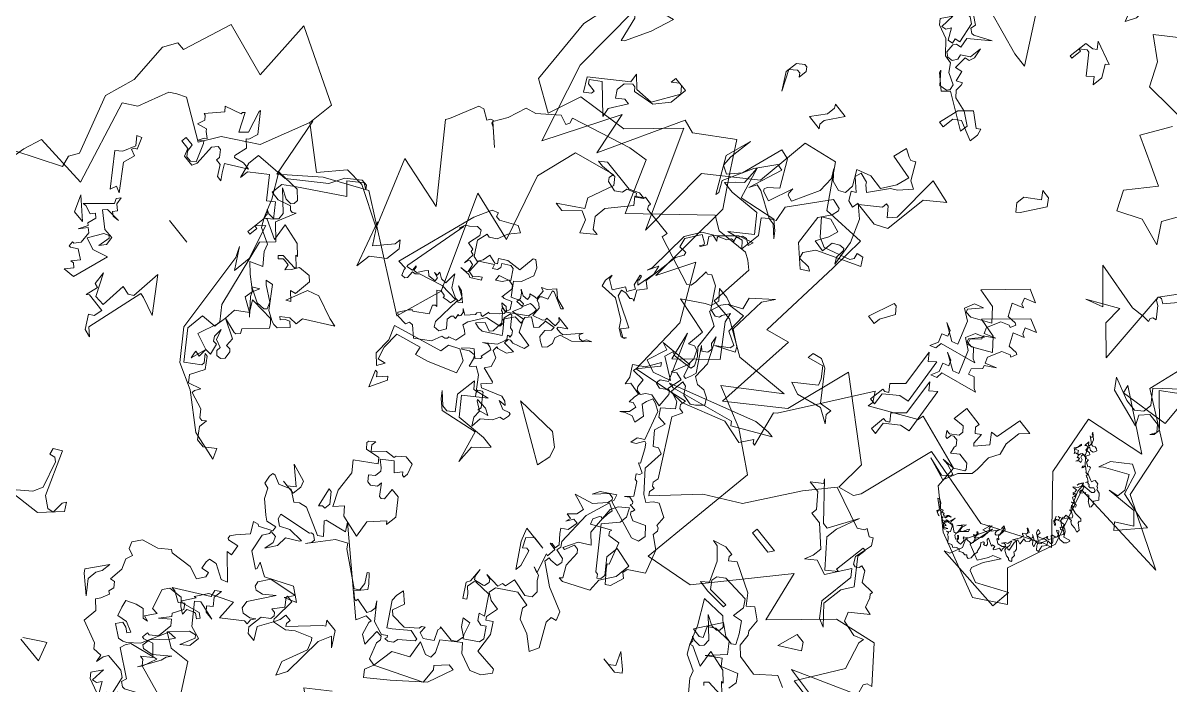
# Model space of a CAD drawing. Header units: metres. Extents: x -71 to 881, y -503 to 661.
# Drawn here: x 265.96 to 273.37, y -250.07 to -245.79 of the extents above; entities that cross this region are included whole.
import ezdxf

# ---------------------------------------------------------------- set-up
doc = ezdxf.new("R2010")
doc.units = ezdxf.units.M
doc.layers.add('ARBRE', color=100, linetype='Continuous', lineweight=13, true_color=0x00ff3f)

# ---------------------------------------------------------------- blocks, each defined once
blk = doc.blocks.new('WMF2', base_point=(0, 0.01))
at = {"color": 251, "lineweight": 0, "true_color": 0x636466}
for points in [[(81.23, -212.64), (86.45, -202.37), (92.4, -197.64), (98.49, -189.57), (98.99, -190.16), (98.92, -191.16), (99.46, -191.2), (99.98, -191.79), (99.88, -192.88), (107.36, -202.17), (106.64, -204.2), (107.63, -204.27), (108.14, -204.87), (108.06, -205.98), (111.91, -204.61), (112.96, -203.7), (114.06, -203.79), (114.16, -204.2), (114.12, -204.74), (112.93, -205.76), (117.77, -214.23), (115.81, -208.91), (110.13, -215.92), (115.04, -221.02), (115.66, -222.79), (116.35, -221.31), (116.39, -220.76), (116.99, -220.25), (118.51, -220.38), (121.42, -223.82), (123.45, -224.55), (124.06, -224.04), (124.6, -224.1), (124.28, -221.43), (124.37, -220.32), (124.97, -219.82), (134.84, -221.76), (134.73, -222.86), (140.59, -222.8), (140.98, -223.38), (140.96, -223.82), (142.59, -223.95), (142.62, -223.52), (143.7, -222.51), (144.2, -223.11), (145.93, -222.16), (146.02, -221.17), (147.09, -220.14), (149.19, -220.32), (149.69, -220.93), (149.6, -221.91), (157.24, -218.9), (158.3, -210.64), (152.62, -198.66), (162.76, -199.86), (152.65, -183.05), (154.26, -173.69), (175.85, -184.22), (183.13, -179.1), (188.97, -172.64), (192.5, -184.13), (195.26, -173.72), (200.97, -168.92), (202.85, -164.87), (210.8, -168.41), (212.43, -167.44), (213.62, -166.42), (215.13, -160.27), (217.5, -158.38), (210.72, -142.97), (221.5, -142.28), (222.26, -138.6), (222.84, -126.51)], [(174.7, -43.59), (173.01, -29.2), (166.39, -14.78), (160.89, -29.58), (158.19, -21.39), (152.68, -38.14), (149.95, -37.75), (143.85, -43.43), (139.57, -38.33), (135.29, -33.25), (133.39, -15.7), (130.63, -23.1), (123.64, -13.73), (121.99, -1.9), (114.39, -4.34), (111.72, -4.67), (103.98, -8.76), (99.27, -8.35), (97.95, -10.89), (97.46, -10.41), (97.02, -10.37), (99.54, -16.88), (99.06, -17.38), (95.41, -24.9), (90.83, -34.32), (89.42, -32.65), (89.51, -31.56), (81.64, -37.29), (81.55, -38.39), (70.38, -36.78), (69.61, -32.48), (62.22, -27.79), (49.27, -24.43), (44.16, -28.75), (49.49, -33.04), (47.38, -42.86), (52.22, -53.02), (31.88, -54.47), (45.91, -59.56), (49.4, -70.11), (59.14, -74.81), (58.34, -81.44)], [(50.55, -189.17), (54.41, -189.22), (50.23, -198.2), (52.48, -203.12), (52.39, -204.21), (54.12, -203.26), (57.28, -203.53), (58.15, -205.15), (55.25, -208.11), (56.89, -208.24), (57.74, -209.97), (58.25, -210.45), (58.2, -211), (60.88, -210.67), (62.28, -212.43), (63.37, -212.54), (63.42, -211.98), (64, -211.48), (64.56, -211.53), (65.45, -212.71), (65.14, -216.33), (66.13, -217.51), (66.73, -217.02), (68.24, -217.69), (68.28, -217.15), (69.45, -216.26), (77.76, -218.17), (81.23, -212.64), (81.23, -212.64)], [(122.03, -4.59), (121.2, -8.62), (122.72, -8.94), (116.58, -10.22), (116.74, -11.56), (117.68, -13), (118.53, -13.17), (119.53, -12.5), (119.62, -15.95), (127.05, -16.59), (123.52, -19.64), (122.5, -20.31), (122.25, -21.93), (124.05, -23.52), (121.84, -23.52), (120.32, -23.2), (118.31, -24.55), (119.17, -26.74), (115.88, -30.39), (117.14, -28.09), (116.53, -20.76), (113.49, -19.25), (112.89, -18.34), (116.25, -16.14), (114.07, -18.14), (114, -18.92), (116.7, -19.9), (117.23, -23.8), (120.73, -22.94), (121.42, -21.76), (121.9, -19.39), (119.14, -18.3), (118.02, -13.51), (116.67, -12.35), (115.65, -10.82), (115.72, -10.05), (119.34, -9.11), (120.19, -9.29), (120.53, -7.61), (116.29, -5.59), (119.5, -4.04), (122.03, -4.59), (122.03, -4.59)], [(100.3, -13.3), (97.37, -13.9), (96.16, -13.9), (102.61, -9.16), (103.21, -9.75), (114.9, -5.14), (116, -5.14), (100.3, -13.3), (100.3, -13.3)], [(162.25, -221.47), (162.55, -220.76), (164.41, -221.19), (167.6, -217.66), (169.53, -216.89), (170.28, -213.15), (171.44, -210.43), (167.5, -207.63), (170.63, -209.8), (171.33, -210.11), (171.53, -210.62), (172.06, -210.42), (172.36, -209.7), (174.37, -210.56), (175.39, -210.16), (176.98, -204.42), (177.29, -203.7), (165.65, -192.21), (176.34, -193.26), (169.52, -180.97), (177.55, -183.87), (181.35, -183.49), (184.59, -178.67), (192.69, -183.49), (192.69, -188.7), (207.51, -193.95), (205.44, -181.84), (216.23, -183.49), (218.11, -173.58), (219.76, -173.52), (220.92, -170.8), (219.49, -162.84), (220.49, -156.77), (215.08, -146.26), (215.94, -144.26), (215.12, -142.21), (227.2, -134.24)], [(177.81, -43.34), (178.67, -34.61), (175.87, -21.54), (169.72, -18.91), (168.26, -25.61), (158.55, -28.14), (151.66, -37.02), (141.23, -19.49), (142.97, -34.33), (135.13, -42.17), (135.3, -53.01), (129.01, -55.27), (122.91, -48.29), (114.53, -49.68), (113.77, -42.55), (112.45, -25.61), (108.09, -27.35), (107.21, -10.78), (98.49, -19.49), (96.74, -32.59), (81.64, -23.67), (81.04, -17.76), (78.09, -18.94), (77.45, -20.28), (75.41, -35.48), (59.11, -34.32), (48.77, -41.31), (47.36, -41.88), (58.37, -50.92), (61.87, -62.25), (50.47, -66), (62.16, -71.92), (61.59, -70.48), (52.23, -72.98), (53.36, -78.3)], [(50.47, -189.97), (56.38, -190.15), (44.99, -196.88), (45.76, -198.84), (45.47, -199.54), (44.55, -199.92), (50.64, -205.39), (58.51, -202.62), (66.66, -192.17), (70.16, -201.76), (80.62, -185.19), (89.7, -182.43), (90.01, -206.45), (97.85, -210.62), (106.23, -212.96), (97.57, -221.28), (108.11, -219.06), (114.95, -222), (119.42, -221.88), (119.84, -230.55), (121.43, -231.58), (122.86, -232.19), (129.04, -230.77), (131.8, -232.03), (142.53, -219.05), (147.98, -228.38), (151.61, -227.39), (162.65, -222.48), (162.25, -221.47), (162.25, -221.47)], [(95.41, -24.9), (93.1, -25.5), (93.1, -24.4), (91.88, -23.19), (94.81, -24.4), (99.43, -22.59), (101.87, -23.19), (98.33, -26.72), (98.94, -27.82), (100.65, -29.64), (103.57, -28.43), (103.57, -29.64), (101.87, -30.26), (100.05, -29.64), (95.41, -24.9), (95.41, -24.9)], [(57.77, -28.84), (58.63, -30.3), (56.93, -35.37), (57.37, -30.33), (54.22, -29.5), (53.25, -31.47), (53.04, -32.3), (51.55, -33.16), (53.17, -30.11), (53.78, -27.79), (53.47, -27.25), (51.12, -26.63), (45.81, -30.31), (45.66, -26.44), (59.37, -25.77), (58.42, -26.33), (57.77, -28.84), (57.77, -28.84)], [(57.77, -59.77), (57.34, -59.74), (56.99, -59.99), (56.55, -59.99), (56.22, -59.81), (56.35, -59.33), (56.48, -59.08), (57.01, -58.91), (57.45, -59.12), (57.71, -59.07), (57.42, -58.35), (56.8, -58.47), (56.47, -58.28), (56.73, -57.56), (56.31, -57.33), (55.87, -57.53), (55.75, -56.92), (54.93, -56.6), (54.8, -56.85), (54.47, -56.9), (54, -55.88), (52.71, -55.43), (52.29, -55.4), (52.19, -55.8), (52.04, -56.06), (51.25, -56.07), (50.96, -55.61), (50.83, -55.62), (50.67, -55.53), (50.58, -55.28), (49.76, -55.18), (48.77, -54.33), (49.22, -53.47), (49.17, -53.21), (48.84, -53.17), (48.7, -52.42), (48.83, -52.17), (49.57, -52.45), (49.82, -52.58), (49.78, -52.67), (50.67, -53.46), (51.2, -53.08), (51.37, -53.18), (51.41, -53.31), (52.03, -52.33), (52.28, -52.54), (52.29, -52.9), (52.25, -52.99), (52.13, -53.02), (52.29, -53.33), (52.38, -53.6), (52.8, -53.6), (52.54, -52.26), (51.6, -50.66), (51.34, -50.52), (51.27, -50.28), (50.74, -50.44), (50.57, -50.33), (50.48, -50.06), (50.84, -49.82), (50.98, -49.78), (50.89, -49.52), (49.55, -49.37), (48.16, -49.5), (47.78, -49.18), (48, -48.98), (47.85, -48.67), (46.68, -47.94), (46.65, -47.37), (47.56, -47.53), (48.39, -47.43), (48.9, -47.71), (48.98, -47.97), (49.76, -47.72), (50.3, -46.68), (50.19, -46.3), (49.75, -46.27), (49.22, -46.45), (49.02, -45.79), (48.86, -45.72), (48.68, -46.06), (48.07, -45.73), (47.44, -44.86), (46.32, -45.35), (46.14, -45.25), (46.23, -44.64), (46.6, -44.17), (47.56, -44.03), (48.1, -44.22), (48.58, -43.15), (48.01, -42.73), (47.85, -42.43), (48.07, -42.2), (48.76, -42.13), (48.17, -41.4), (48.71, -40.58), (48.32, -39.48), (48.7, -39.37), (49.37, -39.95), (49.47, -40.2), (49.63, -40.29), (49.94, -40.13), (49.49, -39.35), (50.01, -39.4), (50.51, -39.88), (50.54, -40.02), (50.86, -39.85), (50.83, -39.28), (51.31, -38.78), (51.84, -38.83), (51.55, -37.7), (51.59, -37.62), (52.39, -37.81), (52.44, -37.5), (51.18, -36.52), (51.08, -36.13), (51.12, -35.83), (50.51, -35.51), (50.45, -34.8), (50.07, -34.49), (50.03, -34.34), (50.2, -34.23), (50.61, -34.11), (50.82, -34.33), (51.37, -34.3), (52.2, -34.62), (52.47, -34.77), (52.63, -35.28), (52.87, -35.21), (52.86, -34.42), (52.76, -34.37), (52.7, -34.11), (53.34, -34.14), (53.62, -33.41), (53.77, -33.15), (53.9, -33.1), (53.97, -33.15), (54.13, -33.69), (54.66, -33.51), (54.57, -33.25), (56.09, -33.72), (56.03, -33.37), (55.31, -32.87), (55.2, -32.49), (55.39, -32.36), (55.77, -32.24), (55.88, -32.62), (56.15, -32.56), (56.36, -32.12), (55.85, -31.63), (55.46, -30.55), (55.3, -30.46), (55.43, -29.76), (55.24, -28.88), (55.5, -28.39), (55.87, -28.34), (56.16, -28.62), (56.42, -28.33), (56.99, -28.28), (57.65, -27.88), (57.72, -28.12), (58.03, -28.17), (58.25, -27.98), (58.41, -28.05), (58.73, -27.66), (58.86, -27.41), (59.43, -27.6), (60.1, -27.17), (61.07, -28.04), (61.37, -28.09), (61.58, -28.52), (61.97, -28.4), (61.62, -28.65), (61.49, -28.9), (62.03, -29.74), (62.37, -29.92), (63.43, -29.61), (63.34, -29.34), (63.61, -29.26), (63.52, -29), (62.86, -28.99), (63.01, -28.72), (62.94, -28.47), (62.26, -28.88), (62.57, -28.28), (62.89, -28.34), (63.48, -28.85), (64.34, -29.1), (64.6, -29.45), (65.11, -29.53), (65.65, -29.92), (65.93, -29.83), (66.02, -29.66), (65.89, -29.26), (65.11, -29.09), (65.26, -29.04), (66.15, -29.41), (66.02, -29.89), (67.84, -30.97), (67.51, -31.22), (66.81, -30.85), (66.26, -30.24), (65.89, -30.14), (65.56, -30.31), (65.43, -30.34), (65.4, -29.99), (64.88, -30.15), (64.76, -29.76), (64.15, -30.11), (64.22, -30.34), (64, -30.58), (63.48, -30.72), (64.02, -30.36), (64.06, -29.83), (64.32, -29.76), (64.47, -29.5), (64.37, -29.25), (64.12, -29.12), (63.68, -29.31), (63.59, -29.47), (63.68, -29.74), (63.15, -29.91), (62.91, -31.2), (62.89, -30.2), (62.83, -30.07), (62.59, -29.93), (62.37, -30.14), (60.91, -29.37), (60.7, -29.58), (60.56, -29.85), (60.92, -31.25), (60.95, -31.35), (61.49, -30.77), (61.62, -30.52), (60.95, -31.58), (60.73, -31.77), (60.58, -32.05), (60.79, -31.06), (60.63, -30.55), (60.45, -30.45), (60.1, -30.71), (59.75, -31.73), (59.62, -31.98), (59.42, -31.56), (60.41, -30.31), (60.57, -29.63), (60.56, -29.41), (60.48, -29.15), (59.78, -28.78), (59.61, -29.12), (59.81, -29.35), (60.09, -29.48), (59.99, -29.66), (59.52, -29.31), (59.36, -28.78), (58.88, -28.85), (58.48, -28.96), (58.53, -29.53), (58.63, -29.93), (59.11, -30.07), (59.2, -30.34), (58.98, -30.11), (58.66, -30.69), (58.5, -30.4), (57.42, -30.59), (57.23, -30.94), (57.5, -31.63), (57.97, -31.77), (58.34, -31.96), (58.03, -32.11), (58.06, -32.48), (58.09, -32.59), (58.37, -32.72), (58.26, -32.91), (58, -32.77), (57.77, -31.77), (57.68, -31.73), (57.33, -32.4), (57.28, -32.27), (56.9, -32.97), (56.98, -34.3), (57.97, -33.85), (57.74, -35.15), (57.85, -35.31), (57.61, -35.42), (57.47, -35.67), (57.52, -35.37), (57.39, -34.96), (57.14, -34.83), (56.74, -34.96), (56.01, -36.34), (56.16, -35.64), (56.04, -35.25), (55.87, -35.15), (55.61, -35.22), (55.28, -35.83), (55.72, -37.28), (56, -36.77), (56.07, -37.45), (55.3, -37.06), (55.27, -35.48), (54.61, -35.03), (54.96, -35), (55.02, -34.9), (54.16, -34.45), (53.24, -34.74), (53.05, -35.07), (52.92, -35.12), (53.11, -35.44), (53.43, -35.41), (53.84, -35.06), (53.53, -35.66), (53.04, -35.95), (52.98, -36.7), (52.93, -36.78), (52.55, -36.04), (52.54, -35.47), (52.19, -35.28), (51.91, -35.35), (52.44, -37.08), (52.39, -37.16), (52.45, -37.28), (52.71, -37.43), (52.87, -37.29), (53.01, -37.03), (52.38, -38.45), (52.36, -39.1), (52.67, -39.15), (52.85, -39.25), (52.39, -39.66), (52.26, -39.92), (52.49, -40.27), (53.02, -40.55), (52.98, -40.64), (52.41, -40.45), (52.16, -40.32), (52.31, -39.62), (51.9, -39.53), (51.76, -39.57), (51.81, -39.69), (51.02, -39.94), (51.02, -40.16), (51.11, -40.42), (51.46, -40.59), (50.47, -40.19), (49.85, -40.29), (49.72, -40.33), (49.57, -40.61), (49.49, -40.55), (49.46, -40.43), (49.28, -40.54), (49.15, -40.81), (49.22, -41.05), (48.9, -41.88), (48.95, -42.01), (49.46, -41.85), (49.82, -40.94), (49.95, -40.7), (51.24, -41.37), (51.43, -41.67), (51.53, -42.07), (50.86, -41.92), (50.77, -41.24), (50.48, -41.18), (49.74, -41.56), (49.46, -42.27), (49.5, -42.42), (49.41, -42.59), (49.24, -42.27), (48.89, -42.32), (48.63, -42.83), (49.09, -43.19), (49.12, -43.32), (49.21, -43.37), (48.38, -43.7), (48.25, -43.95), (48.36, -44.36), (48.89, -44.41), (49.31, -44.64), (48.96, -44.87), (48.46, -44.41), (48.27, -44.32), (47.88, -45.08), (47.97, -45.33), (48.55, -45.65), (48.68, -45.4), (48.96, -45.31), (49.3, -45.49), (49.06, -45.7), (50.1, -46.26), (50.9, -45.79), (50.93, -45.72), (50.82, -45.31), (50.42, -45.22), (50.17, -45.09), (50.28, -44.9), (51.03, -45.31), (51.03, -45.54), (51.44, -46.19), (51.18, -45.85), (51.02, -45.76), (50.63, -46.1), (50.58, -46.17), (50.67, -46.44), (50.83, -46.52), (51.09, -46.45), (50.35, -46.83), (50.42, -47.09), (50.26, -47.21), (50.42, -47.72), (49.49, -48.01), (49.31, -48.35), (49.49, -48.67), (50.03, -48.84), (50.3, -48.99), (50.77, -48.92), (50.44, -48.95), (51.22, -49.71), (51.11, -49.74), (51.31, -50.19), (51.71, -50.04), (51.65, -50.13), (51.4, -50.23), (51.47, -50.48), (52.03, -50.67), (52.29, -50.82), (52.12, -51.17), (52.29, -51.69), (52.54, -51.59), (52.57, -51.17), (52.63, -51.43), (52.9, -51.36), (52.76, -51.82), (52.87, -52.23), (53.49, -52.1), (53.75, -52.03), (53.04, -52.74), (52.85, -53.52), (52.92, -53.78), (53.01, -53.82), (53.28, -53.74), (53.5, -52.87), (53.5, -53.31), (53.09, -54.09), (52.87, -53.87), (52.85, -53.74), (50.74, -54.16), (50.47, -54.45), (50.6, -54.86), (51.14, -55.04), (51.55, -54.48), (51.91, -54.45), (52.09, -54.54), (52.03, -54.61), (52.09, -54.76), (52.39, -54.6), (52.42, -54.73), (52.51, -54.77), (52.77, -54.69), (52.92, -54.44), (52.77, -54.92), (53.44, -55.27), (53.59, -55.23), (53.84, -55.36), (53.75, -55.52), (53.79, -55.66), (54.35, -55.63), (54.31, -55.72), (54.95, -56.16), (55.21, -56.29), (55.34, -56.28), (55.36, -55.82), (55.49, -55.58), (55.61, -55.96), (55.42, -56.31), (56.6, -57.37), (57.04, -57.37), (57.3, -57.31), (57.27, -56.95), (57.18, -56.7), (56.58, -56.58), (56.42, -56.07), (56.77, -56.03), (57.04, -55.74), (57.17, -55.49), (57.04, -55.96), (57.15, -56.34), (57.42, -56.28), (57.5, -56.1), (57.66, -56.41), (57.75, -56.66), (58.41, -56.45), (58.45, -56.16), (58.7, -56.5), (59.31, -56.82), (58.99, -57.43), (58.98, -58.29), (58.79, -58.19), (59.04, -56.9), (58.99, -56.77), (58.39, -57.11), (58.15, -56.74), (57.97, -56.66), (57.71, -56.74), (57.66, -57.05), (57.53, -57.31), (56.88, -57.52), (57.28, -58.16), (57.46, -58.26), (57.59, -58.22), (57.82, -59.01), (58.22, -58.91), (58.37, -58.64), (58.47, -59.68), (57.96, -59.2), (57.81, -59.24), (57.85, -59.58), (57.93, -59.84), (59.21, -60.53), (58.92, -60.47), (58.77, -60.73), (58.88, -60.98), (59.17, -61.05), (59.42, -61.39), (58.22, -60.54), (57.77, -59.77), (57.77, -59.77)], [(169.87, -28.84), (169.25, -28.23), (167.56, -28.23), (167.56, -27.6), (168.66, -26.5), (170.48, -28.84), (164.64, -34.67), (165.12, -36.39), (162.8, -34.67), (159.28, -35.28), (156.97, -40.52), (158.19, -41.62), (158.8, -41.62), (159.88, -40.52), (159.88, -41.62), (156.97, -41.62), (156.97, -38.21), (158.8, -35.28), (162.8, -34.07), (163.41, -34.67), (164.03, -34.67), (165.12, -33.45), (165.12, -31.75), (164.03, -30.53), (162.8, -31.75), (161.71, -31.75), (163.41, -28.23), (162.8, -26.5), (168.04, -30.53), (169.87, -28.84), (169.87, -28.84)], [(85.82, -32.33), (85.2, -32.33), (84.59, -32.83), (85.82, -34.04), (83.99, -36.36), (85.82, -43.43), (84.59, -42.2), (83.5, -43.43), (81.06, -34.64), (82.88, -34.04), (85.2, -31.73), (84.59, -29.42), (85.82, -29.42), (85.82, -32.33), (85.82, -32.33)], [(127.86, -39.54), (126.03, -38.33), (124.94, -37.24), (127.24, -38.94), (128.46, -38.94), (129.55, -37.85), (127.24, -35.41), (127.24, -31.39), (128.46, -32.48), (131.38, -31.39), (127.86, -34.91), (130.76, -37.85), (136.62, -36.62), (138.93, -36.62), (137.71, -38.33), (136.62, -39.54), (137.23, -43.08), (134.79, -37.24), (127.86, -39.54), (127.86, -39.54)], [(70.82, -34.21), (69.59, -35.56), (69.59, -35.99), (71.7, -36.34), (72.94, -36.34), (70.38, -36.78), (68.72, -38.1), (68.72, -38.45), (69.59, -39.32), (71.7, -39.32), (72.94, -38.1), (73.38, -39.32), (73.38, -39.76), (74.16, -40.55), (75.04, -40.55), (75.48, -40.2), (75.48, -39.32), (75.92, -39.32), (76.72, -40.2), (75.92, -40.2), (74.6, -41.44), (74.6, -42.32), (75.48, -43.11), (77.6, -42.67), (77.6, -45.66), (73.81, -45.66), (73.81, -44.79), (72.94, -44), (72.05, -44.79), (71.7, -42.67), (71.26, -42.32), (69.59, -44.79), (71.26, -46.54), (69.94, -46.89), (69.59, -52), (66.59, -52), (67.83, -50.32), (67.83, -47.34), (67.04, -45.22), (67.83, -43.11), (67.48, -40.2), (67.48, -38.89), (69.16, -36.78), (69.94, -33.86), (74.6, -34.65), (70.82, -34.21), (70.82, -34.21)], [(90.23, -35.66), (89.63, -35.66), (89.02, -36.14), (90.23, -37.37), (88.4, -39.67), (90.23, -46.74), (89.02, -45.52), (87.92, -46.74), (85.48, -37.97), (87.31, -37.37), (89.63, -35.05), (89.02, -32.72), (90.23, -32.72), (90.23, -35.66), (90.23, -35.66)], [(120.42, -66.45), (119.65, -67.04), (117.45, -64.06), (115.93, -63.49), (117.61, -61.04), (118.69, -60.22), (120.94, -56.22), (122.15, -57.02), (122.44, -57.42), (124.35, -57.69), (124.6, -56.41), (122.13, -54.73), (122.91, -54.15), (121.8, -52.67), (120.44, -52.47), (120.32, -53.77), (117.85, -52.09), (115.45, -48.04), (114.13, -43.19), (114.93, -44.29), (115.11, -45.98), (115.4, -46.38), (116.35, -46.16), (117.52, -45.28), (117.5, -42.97), (119.86, -43.05), (118.8, -45.54), (118.53, -47.44), (121.17, -47.9), (122.64, -46.8), (121.69, -48.6), (121.49, -49.97), (121.78, -50.35), (123.77, -50.57), (128.28, -42.59), (127.38, -39.75), (128.46, -38.94), (133.52, -40.99), (134.82, -41.11), (135.39, -39.6), (134.06, -46.44), (135.36, -46.55), (137.61, -42.55), (139.52, -36.52), (138.12, -34.62), (138.22, -33.95), (142.72, -39.97), (141.89, -45.21), (141.95, -40.55), (141.61, -38.48), (139.96, -37.89), (138.27, -40.36), (137.04, -48.82), (135.07, -48.6), (131.68, -44.07), (133.27, -42.27), (133.42, -41.67), (133.14, -41.28), (131.16, -40.93), (130.09, -45.87), (129.9, -44.79), (129.67, -44.48), (128.38, -44.23), (126.63, -49.66), (127.08, -52.73), (128.25, -54.29), (126.47, -52.71), (124.5, -52.36), (123.39, -53.17), (123.49, -54.92), (125.42, -57.49), (122.86, -58.8), (119.88, -58.72), (118.5, -61.58), (118.12, -64.16), (123.08, -64.47), (122.69, -67.2), (121.11, -66.56), (120.42, -66.45), (120.42, -66.45)], [(122.64, -46.8), (119.8, -44.2), (117.78, -43.62), (113.05, -45.94), (112.69, -46.71), (113.05, -47.75), (111.9, -48.16), (110.76, -46.76), (118.41, -42.1), (119.56, -39.88), (119.15, -38.74), (116.82, -39.05), (116.04, -38.68), (117.45, -37.54), (121.56, -40.46), (122.95, -46.17), (122.64, -46.8), (122.64, -46.8)], [(174.7, -43.59), (178.13, -43.59), (178.13, -48.16), (177.26, -48.16), (177.26, -44.83), (176.02, -43.59), (173.91, -43.59), (170.9, -47.37), (168.8, -48.16), (169.68, -43.59), (171.36, -38.49), (171.81, -38.05), (173.47, -42.7), (174.7, -43.59), (174.7, -43.59)], [(99.65, -46.23), (100.87, -43.31), (100.87, -42.08), (102.57, -42.08), (101.47, -47.33), (100.87, -47.33), (99.65, -46.23), (99.65, -46.23)], [(82.59, -63.67), (82.02, -62.61), (81.29, -62.4), (83.29, -61.31), (81.8, -59.17), (80.03, -59.45), (79.63, -59.31), (79.98, -58.16), (80.39, -58.29), (81.86, -57.49), (82.69, -54.71), (82.12, -53.66), (80.09, -54.82), (81.89, -53.24), (81.61, -52.7), (82.93, -50.96), (82.44, -49.93), (81.38, -50.49), (79.67, -49.09), (78.94, -48.87), (85.72, -46.19), (85.64, -44.92), (86.71, -44.35), (86.21, -45.98), (87.01, -47.47), (85.95, -48.04), (86.55, -49.02), (88.1, -49.47), (84.71, -48.03), (83.64, -48.6), (85.9, -52.66), (88.14, -53.77), (87.55, -55.72), (85.96, -56.58), (87.61, -54.06), (87.34, -53.53), (86.07, -53.59), (82.77, -55.98), (85.1, -58.01), (88.93, -58.28), (83.26, -65.56), (80.58, -64.76), (82.59, -63.67), (82.59, -63.67)], [(87.01, -67), (86.45, -65.93), (85.72, -65.71), (87.73, -64.61), (86.24, -62.48), (84.47, -62.76), (84.07, -62.63), (84.4, -61.49), (84.81, -61.62), (86.3, -60.82), (87.13, -58.03), (86.56, -56.98), (84.52, -58.13), (86.33, -56.54), (86.04, -56.01), (87.37, -54.28), (86.87, -53.24), (85.82, -53.82), (84.11, -52.42), (83.35, -52.19), (90.12, -49.5), (90.07, -48.23), (91.12, -47.66), (90.64, -49.3), (91.42, -50.77), (90.37, -51.37), (90.96, -52.33), (92.52, -52.8), (89.13, -51.34), (88.07, -51.91), (90.31, -55.97), (92.58, -57.08), (91.99, -59.05), (90.39, -59.91), (92.05, -57.37), (91.75, -56.85), (90.49, -56.9), (87.19, -59.31), (89.51, -61.33), (93.35, -61.59), (87.7, -68.89), (85.01, -68.09), (87.01, -67), (87.01, -67)], [(150.8, -81.38), (147.91, -83.85), (147.29, -84.34), (145.55, -80.94), (150.8, -80.88)], [(40.86, -56.38), (43.16, -58.19), (49.01, -56.98), (47.19, -57.59), (47.19, -59.3), (49.01, -61.74), (53.04, -58.82), (53.65, -58.19), (53.04, -60.53), (50.1, -63.43), (48.41, -62.83), (46.7, -58.82), (40.86, -58.19), (39.03, -58.19), (42.55, -52.98), (43.78, -54.06), (40.86, -56.38), (40.86, -56.38)], [(113.17, -63.62), (113.17, -55.18), (115.36, -53.65), (120.07, -53.65), (116.91, -56.82), (116.91, -57.81), (116.37, -57.81), (114.82, -56.28), (113.72, -57.81), (114.82, -67.35), (110.12, -66.81), (113.17, -63.62), (113.17, -63.62)], [(147.98, -61.05), (146.87, -62.15), (146.26, -62.15), (145.66, -61.53), (145.66, -59.83), (146.26, -60.44), (146.87, -60.44), (147.98, -59.23), (145.66, -55.68), (147.98, -58.61), (147.98, -61.05), (147.98, -61.05)], [(136.37, -58.45), (136.37, -57.37), (135.76, -56.76), (138.68, -56.76), (136.98, -59.69), (136.98, -61.39), (137.47, -62), (134.54, -62), (136.37, -58.45), (136.37, -58.45)], [(64.7, -71.27), (60.09, -70.06), (57.77, -70.06), (56.55, -71.27), (56.55, -72.98), (58.86, -75.3), (55.34, -79.44)], [(55.34, -78.22), (57.77, -75.92), (52.42, -71.77), (51.91, -71.27), (51.91, -70.06), (52.42, -69.46), (51.91, -70.67), (53.02, -71.77), (55.34, -71.77), (56.55, -70.06), (55.34, -68.37), (63.01, -69.46), (64.7, -71.27), (64.7, -71.27)], [(68.73, -71.99), (73.89, -76.06), (74.34, -79.76), (79.68, -75.87), (76.6, -77.49), (82.66, -82.33), (73, -81.67), (70.51, -82.25), (69.1, -82.43), (69.35, -83.04), (69.14, -83.51), (68.47, -83.79), (70.41, -85.67), (71.27, -86.04), (71.55, -86.71), (71.33, -86.9), (71, -87.03), (70.05, -86.62), (66.45, -92.02)], [(92.34, -111.31), (103.35, -109.97), (106.1, -114.07), (110.61, -116.64), (106.84, -120.37)], [(94.84, -108.74), (97.41, -102.93), (91.6, -101), (87.74, -99.72), (91.28, -94.1), (89.03, -90.71), (84.85, -93.45), (79.38, -92.64), (82.27, -96.02), (80.34, -100.54)], [(67.77, -93.28), (71.55, -86.71), (68.73, -71.99), (68.73, -71.99)], [(122.21, -79.14), (120.38, -81.45), (117.46, -79.74), (116.86, -80.36), (116.37, -79.14), (116.37, -77.44), (120.38, -78.53), (121.59, -77.44), (121.59, -75.13), (122.69, -75.13), (122.21, -79.14), (122.21, -79.14)], [(110.5, -210.3), (109.11, -209.66), (107.56, -210.01), (106.1, -209.43), (105.21, -208.37), (106.3, -206.96), (107.08, -206.3), (109.11, -206.4), (110.23, -207.75), (111.21, -207.86), (111.17, -205.1), (108.98, -204.68), (108.09, -203.61), (109.95, -201.54), (108.82, -200.21), (107.05, -200.28), (107.47, -198.09), (105.17, -195.92), (104.39, -196.59), (103.18, -196.28), (102.97, -192.24), (99.24, -188.97), (97.85, -188.34), (97.03, -189.52), (96.18, -190.24), (93.53, -189.23), (93.18, -187.24), (92.71, -187.16), (92.29, -186.66), (92.32, -185.67), (89.73, -184.22), (87.53, -180.05), (90.18, -177.78), (90.31, -176.8), (89.34, -176.22), (89.8, -173.49), (90.58, -172.83), (92.72, -174.77), (93.38, -175.55), (93.1, -175.8), (95.08, -179.67), (97.34, -179.08), (97.82, -179.64), (97.78, -180.15), (101.14, -177.68), (101.63, -178.7), (101.22, -179.9), (100.95, -180.15), (100.54, -180.1), (100.64, -181.36), (100.55, -182.4), (102.01, -182.98), (102.92, -178.07), (101.94, -171.52), (101.24, -170.69), (101.31, -169.75), (99.34, -169.6), (98.87, -169.05), (98.94, -168.01), (100.49, -167.68), (101, -167.72), (101.03, -166.73), (96.75, -164.41), (91.89, -162.99), (91.03, -161.43), (92.05, -161.03), (91.94, -159.79), (89, -155.76), (89.67, -153.85), (92.49, -155.57), (95.44, -156.33), (96.81, -157.94), (96.68, -158.92), (99.66, -159.16), (102.89, -156.4), (103, -154.96), (101.56, -154.29), (99.54, -154.17), (99.73, -151.7), (99.31, -151.21), (98.26, -152.1), (96.65, -150.2), (95.72, -146.4), (91.23, -146.56), (90.77, -146.01), (91.89, -144.08), (93.76, -142.97), (97.21, -143.77), (98.75, -145.15), (101.81, -142.17), (100.48, -140.04), (100.32, -138.84), (101.34, -138.36), (103.76, -139.06), (102.79, -135.77), (105.69, -133.77), (105.82, -129.54), (107.25, -129.65), (108.74, -132.52), (108.73, -133.49), (109.15, -133.99), (110.39, -133.89), (109.93, -130.65), (111.62, -131.51), (112.63, -133.81), (112.58, -134.33), (113.9, -134.17), (114.51, -132.19), (129.81, -142.39), (128.59, -140.94), (132.57, -139.47), (132.73, -139.13), (130.53, -137.19), (131.32, -136.44), (136.79, -138.11), (138.2, -137.61), (139, -136.87), (141.22, -138.01), (143.41, -136.76), (145.13, -137.25), (145.63, -137.09), (145.6, -136.33), (145.13, -134.84), (144.07, -134.71), (142.97, -132.98), (140.36, -131.23), (139.36, -130.72), (137.49, -131.32), (137.22, -130.44), (139.58, -128.86), (139.92, -129.04), (140.84, -128.69), (139.42, -126.79), (141.03, -124.5), (141.52, -123.53), (141.36, -123.04), (141.12, -122.91), (139.13, -123.53), (138.58, -121.59), (139.52, -121.34), (135.03, -117.8), (136.15, -117.21), (139.1, -118.34), (140.49, -117.9), (140.5, -117.08), (140.06, -115.71), (138.68, -116.15), (138.33, -115.23), (139.13, -113.66), (141.69, -114.16), (145.74, -113.14), (146.33, -113.43), (148.12, -111.55), (151.13, -110.32), (152.08, -108.49), (151.44, -107.36), (150.04, -107.03), (150.34, -105.65), (149.29, -103.85), (149.18, -101.08), (148.29, -101.35), (147.47, -100.54), (147.61, -99.46), (147.03, -99.16), (147.51, -97.44), (147.99, -96.52), (146.26, -95.22), (146.17, -92.39), (141.64, -91.28), (140.84, -90.46), (139.13, -90.72), (138.69, -89.34), (138.63, -90.88), (138.17, -91.79), (134.57, -91.91), (133.35, -91.28), (132.09, -87.5), (133.07, -87.18), (132.73, -86.26), (133.71, -85.95), (135.09, -87.89), (135.6, -86.91), (136.47, -86.63), (136.66, -89.45), (137.77, -87.31), (136.97, -86.47), (134.21, -85.79), (131.7, -83.77), (130.11, -83.69), (128.85, -82.3), (126.54, -81.5), (126.24, -80.52), (126.57, -79.87), (128, -79.47), (130.14, -81.38), (129.97, -80.9), (127.04, -78.97), (125.91, -80.36), (118.92, -77.16), (118.88, -78.69), (121.4, -80.01), (124.34, -80.36), (125.43, -81.26), (125.58, -82.58), (125.74, -83.07), (126.83, -82.4), (127.49, -84.3), (128.86, -83.86), (129.13, -86.37), (128.24, -86.66), (128, -87.76), (128.66, -89.67), (128.66, -87.28), (130.11, -86.07), (129.76, -85.15), (130.27, -84.17), (131.22, -83.92), (132.14, -84.39), (132.47, -86.12), (132.16, -86.71), (131.17, -87.01), (131.77, -88.88), (128.43, -92.34), (131.45, -90.3), (131.93, -90.21), (132.84, -90.68), (132.69, -91.75), (138.01, -94.49), (137.8, -95.54), (137.29, -96.51), (132.41, -98.35), (132.02, -98.48), (132.65, -95.66), (133.11, -94.75), (131.35, -98.96), (131.2, -100.04), (130.7, -101), (133.23, -98.36), (135.1, -97.76), (135.74, -98.1), (135.68, -99.63), (133.33, -102.77), (132.87, -103.68), (134.56, -103.4), (136.24, -97.94), (137.95, -96.02), (138.58, -95.62), (139.55, -95.29), (142.04, -96.56), (141.41, -97.82), (140.33, -97.67), (139.33, -97.16), (139.01, -97.82), (141.07, -98.46), (142.94, -97.86), (143.7, -99.41), (144.2, -100.81), (142.43, -101.88), (141.01, -102.38), (139.61, -101.25), (138.63, -101.56), (139.77, -101.73), (138.66, -103.88), (139.89, -103.76), (141.57, -107.36), (140.9, -108.66), (138.27, -109.27), (136.88, -108.14), (135.58, -107.47), (135.77, -108.71), (134.62, -109.36), (134.22, -109.47), (133.26, -108.98), (132.92, -109.62), (133.89, -110.13), (137.3, -108.77), (137.63, -108.93), (136.36, -111.4), (136.84, -111.24), (135.54, -113.78), (131.42, -116.34), (130.72, -112.44), (127.35, -115.8), (126.6, -115.82), (126.85, -116.77), (126.37, -117.68), (127.17, -116.93), (128.65, -116.47), (129.55, -116.93), (129.96, -118.38), (127.38, -123.37), (129.16, -121.51), (130.54, -121.07), (131.19, -121.4), (131.54, -122.32), (130.4, -124.53), (125.18, -126.19), (126.16, -124.31), (123.96, -125.55), (126.75, -127), (131.48, -123.86), (134.15, -124.91), (133.52, -123.75), (133.68, -123.43), (136.79, -125.04), (137.86, -128.38), (137.23, -129.62), (137.38, -130.11), (136.11, -130.19), (135.51, -129.14), (135.65, -127.24), (134.56, -129.39), (134.72, -131.45), (132.62, -133.14), (132.44, -133.48), (135.45, -133.06), (137.16, -131.97), (138.4, -132.6), (138.75, -133.52), (132.62, -135.52), (132.46, -135.87), (131.99, -135.96), (131.01, -135.45), (131.05, -134.73), (131.55, -133.76), (128.65, -138.59), (126.7, -139.98), (125.97, -139.17), (125.32, -138.84), (119.23, -135.58), (118.45, -136.25), (118.79, -137.79), (120.16, -139.39), (119.88, -139.63), (118.23, -138.25), (117.58, -137.48), (118.99, -135.3), (117.81, -134.49), (117.3, -134.44), (117.31, -134.91), (114.32, -134.66), (114, -135.42), (113.97, -136.41), (114.88, -137.47), (112.09, -134.75), (109.9, -134.31), (109.39, -134.27), (108.55, -134.98), (108.32, -134.71), (108.41, -134.24), (107.65, -134.4), (106.82, -135.1), (106.74, -136.05), (104.54, -138.4), (104.55, -138.87), (106.51, -139.03), (108.95, -136.47), (109.72, -135.82), (113.14, -139.82), (113.34, -141.07), (113.17, -142.56), (111.11, -141.15), (111.72, -138.72), (110.83, -138.12), (107.79, -138.4), (105.92, -140.47), (105.88, -141), (105.33, -141.47), (105.18, -140.15), (103.95, -139.86), (102.35, -141.23), (103.5, -143.03), (103.41, -143.5), (103.65, -143.77), (100.39, -143.77), (99.59, -144.43), (99.47, -145.98), (101.18, -146.84), (102.3, -148.17), (100.78, -148.52), (99.7, -146.26), (99.24, -145.7), (96.84, -147.73), (96.81, -148.71), (98.38, -150.55), (99.16, -149.88), (100.2, -149.96), (101.09, -151.02), (100.03, -151.47), (102.77, -154.68), (106.07, -154.17), (106.29, -153.98), (106.42, -152.45), (105.24, -151.63), (104.58, -150.84), (105.14, -150.36), (107.17, -152.77), (106.84, -153.51), (107.36, -156.24), (106.96, -154.77), (106.52, -154.26), (104.73, -154.84), (104.51, -155.03), (104.42, -156.07), (104.84, -156.57), (105.88, -156.64), (102.86, -156.92), (102.73, -157.89), (102.04, -158.1), (101.88, -160.07), (98.36, -159.78), (97.31, -160.68), (97.47, -161.98), (99.06, -163.31), (99.78, -164.14), (101.47, -164.52), (100.3, -164.17), (101.94, -167.79), (101.51, -167.75), (101.59, -169.52), (103.08, -169.59), (102.8, -169.82), (101.82, -169.79), (101.75, -170.73), (103.34, -172.15), (104, -172.92), (102.95, -173.82), (102.84, -175.84), (103.82, -175.87), (104.45, -174.47), (104.32, -175.45), (105.36, -175.53), (104.26, -176.94), (104.08, -178.42), (106.33, -178.82), (107.3, -178.94), (103.92, -180.38), (102.29, -182.75), (102.16, -183.73), (102.39, -184), (103.43, -184.08), (105.34, -181.48), (104.76, -182.94), (102.36, -184.98), (101.88, -183.96), (101.97, -183.49), (94.36, -182.12), (93.06, -182.73), (92.94, -184.28), (94.55, -185.59), (96.67, -184.27), (97.88, -184.67), (98.3, -185.17), (98.08, -185.36), (98.04, -185.87), (99.3, -185.77), (99.21, -186.22), (99.44, -186.5), (100.48, -186.59), (101.25, -185.92), (100.16, -187.33), (101.95, -189.45), (102.48, -189.49), (103.14, -190.28), (102.64, -190.71), (102.6, -191.22), (104.51, -191.89), (104.23, -192.12), (105.81, -194.43), (106.51, -195.26), (106.98, -195.35), (107.6, -193.84), (108.41, -193.19), (108.29, -194.62), (107.17, -195.57), (109.76, -200.75), (111.21, -201.34), (112.19, -201.47), (112.55, -200.2), (112.63, -199.28), (110.76, -198.09), (110.9, -196.12), (112.13, -196.43), (113.42, -195.8), (114.19, -195.14), (113.09, -196.56), (112.98, -198.01), (113.96, -198.14), (114.51, -197.67), (114.61, -198.91), (114.58, -199.9), (117.07, -200.09), (117.61, -199.16), (118.02, -200.63), (119.62, -202.52), (117.74, -204.14), (116.53, -207), (116.04, -206.45), (118.58, -202.45), (118.63, -201.93), (116.12, -202.24), (115.77, -200.72), (115.3, -200.17), (114.31, -200.14), (113.77, -201.07), (112.93, -201.79), (110.47, -201.58), (110.98, -204.31), (111.44, -204.87), (111.97, -204.91), (111.68, -207.85), (113.17, -208.02), (114, -207.32), (112.98, -210.96), (111.87, -208.65), (111.36, -208.61), (111.05, -209.82), (110.92, -210.8), (114.34, -214.81), (113.44, -214.21), (112.61, -214.93), (112.58, -215.91), (113.47, -216.49), (113.87, -217.98), (110.96, -213.56), (110.5, -210.3), (110.5, -210.3)], [(97.72, -81.01), (100.04, -76.4), (100.64, -75.79), (101.87, -77), (101.87, -78.71), (99.41, -81.01), (100.64, -82.24), (98.93, -82.24), (97.72, -81.01), (97.72, -81.01)], [(132.71, -95.54), (133.58, -96.42), (134.37, -96.42), (132.71, -98.1), (134.81, -99.76), (136.47, -98.97), (136.93, -98.97), (136.93, -100.2), (136.47, -100.2), (135.25, -101.44), (135.25, -104.42), (136.12, -105.31), (137.8, -103.54), (136.47, -105.66), (136.93, -106.1), (136.12, -108.22), (136.93, -109.09), (137.8, -108.22), (139.92, -109.09), (140.71, -109.09), (134.81, -113.75), (135.25, -114.99), (134.37, -115.87), (134.37, -114.12), (133.14, -112.88), (134.02, -111.98), (133.14, -111.2), (131.46, -111.2), (135.25, -111.63), (136.12, -110.76), (132.71, -107.41), (130.14, -106.98), (130.14, -104.87), (131.46, -103.54), (130.59, -106.54), (131.03, -106.98), (132.27, -106.54), (134.81, -103.19), (131.92, -101.88), (128.03, -102.76), (120.98, -94.11), (123.89, -94.11), (132.71, -95.54), (132.71, -95.54)], [(151.83, -99.7), (151.83, -97.88), (149.53, -95.56), (153.05, -97.88), (153.66, -98.49), (151.35, -102.62), (151.35, -100.8), (151.83, -99.7), (151.83, -99.7)], [(173.74, -97.12), (171.08, -99.94), (170.47, -101.94), (172.73, -106.71), (173.49, -107.11), (174.53, -106.76), (174.92, -107.91), (173.5, -109.02), (168.96, -101.3), (166.77, -100.11), (165.62, -100.49), (165.9, -102.84), (165.52, -103.6), (164.39, -102.19), (167.39, -98.11), (173.12, -96.81), (173.74, -97.12), (173.74, -97.12)], [(111.88, -106.14), (110.25, -104.06), (110.25, -101.98), (111.34, -103.08), (112.32, -101.98), (115.5, -105.17), (116.06, -105.17), (117.15, -104.06), (116.61, -104.06), (116.61, -101.98), (117.15, -101.98), (117.15, -105.71), (115.5, -106.14), (114.95, -106.7), (116.06, -107.79), (111.34, -106.7), (111.88, -106.14), (111.88, -106.14)], [(115.75, -121.61), (116.64, -123.29), (117.08, -123.72), (119.97, -122.05), (121.3, -120.73), (123.86, -119.93), (125.08, -116.95), (123.4, -114.83), (125.08, -114.83), (125.96, -115.71), (125.96, -118.61), (124.64, -119.93), (124.64, -120.73), (125.08, -121.17), (125.96, -121.17), (124.64, -123.29), (125.96, -124.6), (125.96, -124.95), (124.64, -124.95), (124.21, -120.73), (124.21, -120.38), (123.86, -119.93), (123.4, -121.17), (123.4, -122.5), (122.09, -122.5), (122.09, -121.61), (121.74, -121.17), (117.52, -126.7), (117.08, -127.05), (117.87, -127.93), (115.4, -127.93), (113.63, -125.83), (113.28, -125.39), (114.96, -126.7), (115.75, -124.16), (114.96, -116.16), (115.75, -114.04), (117.08, -116.51), (115.75, -121.61), (115.75, -121.61)], [(105.82, -129.54), (97.54, -134.76), (98.14, -137.7), (98.75, -138.3), (97.05, -140.62), (95.83, -140.62), (97.05, -135.38), (101.69, -130.15), (105.21, -126.6), (106.3, -127.7), (105.82, -129.54), (105.82, -129.54)], [(190.5, -128.76), (189.64, -129.45), (189.46, -131.17), (193.19, -131.13), (193.65, -130.73), (193.32, -133.22), (194.17, -133.3), (194.78, -135.8), (192.24, -131.89), (190.15, -132.02), (190.49, -137.07), (188.78, -136.9), (187.93, -137.58), (188.18, -143.5), (182.86, -137.92), (186.5, -138.74), (187.36, -138.82), (188.57, -127.35), (187.03, -126.24), (188.66, -126.48), (190.5, -128.76), (190.5, -128.76)], [(167.53, -134.78), (172.77, -136.49), (177.52, -141.23), (181.55, -156.93), (182.76, -158.76), (179.84, -155.24), (179.84, -158.76), (182.76, -165.09), (183.97, -163.4), (183.36, -163.4), (183.36, -161.69), (183.97, -161.69), (183.97, -165.71), (182.76, -166.93), (185.07, -169.24), (186.28, -168.03), (189.83, -171.55), (192.73, -168.64), (192.73, -166.93), (193.83, -169.85), (193.83, -172.16), (187.38, -173.37), (181.55, -179.23), (180.45, -182.15), (178.13, -184.47), (176.91, -184.47), (176.31, -183.86), (177.52, -184.47), (179.84, -182.15), (177.52, -180.32), (185.07, -173.85), (186.89, -172.16), (186.89, -169.85), (185.07, -169.85), (182.76, -170.95), (182.15, -170.45), (181.55, -170.45), (181.05, -170.95), (182.15, -166.93), (179.21, -164.61), (181.05, -162.17), (176.31, -149.38), (174, -147.07), (174, -145.86), (176.91, -145.25), (176.91, -141.71), (172.29, -137.1), (169.85, -139.41), (169.85, -140.01), (171.07, -141.23), (170.45, -141.23), (168.76, -139.41), (169.85, -136.49), (168.76, -135.38), (166.44, -136.49), (166.93, -135.38), (166.93, -134.78), (163.52, -134.17), (162.29, -132.95), (161.69, -132.95), (161.08, -133.55), (161.08, -131.86), (159.38, -130.03), (157.67, -130.03), (155.85, -131.86), (154.74, -130.03), (160.6, -130.65), (167.53, -134.78), (167.53, -134.78)], [(198.96, -132.02), (199.76, -132.54), (200.36, -132.4), (199.38, -133.95), (201.26, -134.85), (202.39, -133.98), (202.72, -133.9), (202.93, -134.84), (202.59, -134.91), (201.88, -136.06), (202.37, -138.31), (203.19, -138.84), (204.17, -137.22), (203.51, -139.04), (203.93, -139.29), (203.69, -141.03), (204.43, -141.55), (204.96, -140.74), (206.69, -141.04), (207.29, -140.91), (203.63, -145.45), (204.17, -146.3), (203.66, -147.12), (203.34, -145.79), (202.2, -145.06), (202.72, -144.26), (201.92, -143.8), (200.66, -144.08), (203.6, -143.77), (204.12, -142.96), (200.96, -141), (198.96, -141.1), (198.59, -139.51), (199.36, -138.28), (199.2, -140.69), (199.61, -140.96), (200.47, -140.41), (201.83, -137.47), (199.42, -136.95), (196.65, -138.27), (197.74, -130.97), (199.93, -130.47), (198.96, -132.02), (198.96, -132.02)], [(140.36, -139.63), (140.36, -137.8), (143.28, -137.8), (142.18, -137.8), (140.97, -139.01), (144.49, -141.33), (140.97, -140.72), (140.36, -139.63), (140.36, -139.63)], [(172.09, -138.69), (172.45, -139.76), (172.53, -140.18), (171.42, -140.08), (171.62, -141.79), (170.39, -141.96), (171.14, -144.02), (171.94, -143.9), (172.54, -144.66), (172.74, -146.37), (171.85, -144.55), (170.26, -144.14), (170.19, -143.29), (169.43, -142.72), (168.61, -142.9), (168.09, -143.61), (168.48, -145.07), (168.92, -145.41), (169.79, -145.28), (170.04, -146.94), (173.91, -148.36), (170.8, -147.91), (170.41, -148.01), (169.9, -148.71), (170.41, -149.48), (167.33, -153.6), (167.88, -154.33), (168.63, -154.89), (173.09, -154.46), (173.45, -154.42), (171.93, -152.49), (171.21, -151.97), (174.13, -154.55), (174.64, -155.32), (175.4, -155.88), (172.47, -154.78), (170.8, -155.02), (170.42, -155.53), (171.04, -156.68), (174.04, -158.22), (174.74, -158.74), (173.33, -159.18), (169.98, -155.59), (167.94, -154.77), (167.31, -154.68), (166.44, -154.8), (165.01, -156.7), (165.95, -157.41), (166.73, -156.9), (167.3, -156.16), (167.79, -156.52), (166.47, -157.79), (164.8, -158.03), (164.79, -159.51), (159.94, -163.43), (161.71, -163.57), (166.28, -164.6), (168.39, -163.57), (169.49, -159.28), (168.67, -159.85), (170.32, -161.09), (169.36, -161.46), (169.4, -164.84), (170.39, -165.59), (172.66, -165.09), (173.31, -163.69), (174.06, -162.7), (174.38, -163.72), (175.5, -163.78), (175.85, -163.73), (176.42, -162.98), (176.92, -163.36), (176.35, -164.1), (173.23, -164.33), (173.04, -164.58), (174.93, -166.01), (174.5, -166.07), (176.45, -167.55), (180.59, -167.98), (179.68, -164.7), (183.52, -166.03), (184.12, -165.76), (184.28, -166.58), (184.98, -167.12), (184.09, -166.85), (182.78, -167.03), (182.25, -167.74), (182.48, -169.01), (186.32, -171.88), (184.25, -171.11), (183.02, -171.28), (182.66, -171.8), (182.73, -172.63), (184.43, -173.9), (189.08, -173.24), (185.87, -169.02), (184.12, -165.76), (182.95, -164.22), (179.83, -163.17), (179.13, -161.78), (177.11, -159.84), (179.39, -158.51), (177.45, -157.05), (175.4, -155.88), (174.19, -156.77), (174.64, -155.32), (174.73, -153.72), (171.93, -152.49), (174.04, -150.58), (173.91, -148.36), (173.97, -146.62), (174.86, -142.5), (171.62, -141.79), (172.09, -138.69), (172.09, -138.69)], [(208.87, -141.57), (204.74, -138.66), (207.06, -138.66), (208.87, -141.57), (208.87, -141.57)], [(134.49, -141.88), (134.49, -140.66), (135.1, -140.66), (135.58, -140.05), (136.81, -143.6), (136.19, -143.6), (134.49, -141.88), (134.49, -141.88)], [(132.52, -143.85), (133.8, -142.07), (135.57, -144.77), (136.49, -148.75), (138.25, -150.51), (134.73, -153.67), (135.57, -154.51), (138.25, -153.67), (139.17, -154.51), (139.17, -154.97), (138.25, -155.89), (138.25, -154.97), (137.42, -154.14), (135.57, -156.36), (133.8, -156.73), (133.8, -157.19), (132.52, -158.58), (130.73, -158.58), (129.81, -156.73), (129.81, -155.89), (130.27, -155.89), (130.73, -156.36), (131.57, -154.97), (133.35, -156.36), (135.2, -154.51), (133.8, -153.67), (133.35, -153.21), (133.35, -151.92), (134.27, -150.97), (133.35, -150.05), (132.52, -150.05), (131.57, -150.97), (131.57, -151.92), (129.81, -150.05), (129.35, -150.05), (128.88, -150.51), (129.35, -152.75), (127.59, -152.75), (124.91, -150.05), (124.91, -147.83), (125.36, -148.29), (127.59, -145.23), (126.66, -142.07), (131.11, -142.53), (132.52, -143.85), (132.52, -143.85)], [(208.96, -155.15), (209.4, -154.92), (209.63, -154.33), (208.3, -153.97), (208.67, -151.63), (204.64, -147.41), (205.96, -147.79), (206.24, -146.5), (211.37, -151.69), (210.33, -152.81), (209.63, -155.34), (210.96, -156.71), (210.11, -157.18), (208.96, -155.15), (208.96, -155.15)], [(64.28, -175.46), (64.78, -175.83), (64.22, -176.58), (61.08, -176.8)], [(60.89, -177.07), (62.8, -178.48), (62.37, -178.54), (64.31, -180), (68.46, -180.44), (67.52, -177.18), (71.39, -178.5), (71.97, -178.23), (72.13, -179.07), (72.84, -179.59), (71.95, -179.32), (70.65, -179.51), (70.12, -180.21), (70.34, -181.46), (74.19, -184.37), (72.12, -183.59), (70.89, -183.77), (70.51, -184.27), (70.59, -185.1), (72.3, -186.38), (76.95, -185.71), (73.74, -181.48), (71.97, -178.23), (70.82, -176.69), (67.68, -175.65), (66.98, -174.25), (64.97, -172.31)], [(189.52, -151.57), (194.75, -151.57), (189.52, -151.57), (189.52, -151.57)], [(105.63, -167.93), (106.73, -166.71), (105.63, -165.01), (105.03, -165.6), (104.42, -165.6), (103.21, -162.7), (103.21, -161.47), (106.73, -165.6), (107.95, -167.93), (103.21, -167.93), (105.63, -167.93), (105.63, -167.93)], [(147.09, -161.3), (148.81, -164.22), (148.31, -164.22), (147.7, -163.6), (146.47, -165.31), (145.88, -164.82), (147.09, -161.3), (147.09, -161.3)], [(203.13, -162.67), (204.93, -162.67), (204.93, -163.71), (203.13, -163.71), (202.75, -162.29), (202.01, -161.54), (200.96, -161.54), (200.21, -162.29), (202.01, -165.5), (202.37, -165.88), (203.13, -165.12), (202.75, -166.25), (202.37, -166.64), (203.5, -167.31), (203.82, -167.68), (205.6, -166.93), (205.31, -168.42), (205.98, -169.09), (206.34, -169.09), (204.18, -172.31), (204.93, -173.05), (202.01, -174.48), (202.01, -174.86), (201.7, -175.24), (199.54, -172.01), (198.43, -173.43), (200.21, -177.4), (200.21, -177.69), (197, -174.48), (197.38, -172.69), (197.76, -172.31), (196.33, -171.27), (196.63, -168.73), (196.33, -168.42), (194.53, -169.09), (193.04, -169.09), (196.63, -166.25), (195.57, -164.83), (194.53, -163.71), (195.57, -163.71), (197, -165.5), (198.12, -165.5), (198.12, -166.25), (199.17, -167.31), (199.92, -167.31), (200.59, -166.25), (199.92, -162.29), (200.21, -161.25), (202.37, -161.25), (203.13, -162.67), (203.13, -162.67)], [(78.47, -163.95), (77.51, -164.92), (78.97, -167.27), (76.15, -165.41), (75.64, -164.92), (76.63, -163.95), (79.84, -163.95), (78.47, -163.95), (78.47, -163.95)], [(138.94, -175.74), (144.01, -172.85), (146.39, -171.88), (146.93, -173.42), (151.56, -171.55), (151.13, -168.2), (150.13, -165.91), (148.68, -166.49), (149.35, -164.92), (151.24, -166.38), (151.67, -169.75), (153.13, -172.22), (143.98, -176.02), (143.88, -177.83), (142.05, -179.02), (139.92, -178.12), (138.94, -175.74), (138.94, -175.74)], [(96.52, -167.41), (97.97, -169.37), (98.48, -172.36), (98.99, -172.89), (99.94, -172.89), (100.46, -170.92), (100.97, -170.92), (99.94, -173.81), (97.97, -175.37), (99.94, -176.82), (100.97, -182.31), (100.46, -183.77), (98.99, -185.32), (97.97, -183.77), (97.97, -182.31), (99.94, -179.3), (93.53, -172.89), (93, -172.89), (92.49, -172.36), (91.96, -172.89), (91.96, -173.81), (94.45, -176.31), (94.45, -178.79), (90.5, -178.38), (90.5, -175.37), (91.96, -172.36), (91.54, -169.88), (96, -166.89), (96.93, -166.89), (96.52, -167.41), (96.52, -167.41)], [(135.09, -169.28), (136.91, -170.51), (138.01, -171.61), (135.68, -169.9), (134.47, -169.9), (133.38, -170.99), (135.68, -173.42), (135.68, -177.45), (134.47, -176.35), (131.54, -177.45), (135.09, -173.91), (132.16, -170.99), (126.32, -172.2), (124, -172.2), (125.23, -170.51), (126.32, -169.28), (125.71, -165.75), (128.13, -171.61), (135.09, -169.28), (135.09, -169.28)], [(129.33, -171.8), (130.44, -173.14), (130.63, -174.64), (132.41, -175.52), (132.57, -175.72), (130.37, -175.88), (129, -175.39), (131.03, -174.57), (130.92, -175.27), (132.78, -177.2), (132.94, -177.4), (133.27, -177.39), (133.89, -176.89), (133.76, -176.39), (133.25, -175.78), (136.03, -178.75), (137.63, -179.42), (138.03, -178.75), (138.43, -178.41), (139, -179.91), (139.48, -180.48), (140.6, -180.25), (141.77, -179.29), (141.95, -179.48), (140.94, -180.66), (140.37, -181.13), (138.81, -180.09), (138.2, -180.94), (138.17, -181.3), (138.5, -181.3), (138.3, -183.46), (138.84, -183.71), (139.55, -183.74), (140.34, -183.1), (138.33, -185.08), (138.01, -186.66), (137.96, -187.04), (138.47, -187.64), (138.27, -187.81), (137.93, -187.74), (138.03, -188.28), (138.55, -188.89), (139.2, -188.95), (140.91, -190.59), (141.25, -190.57), (141.38, -189.16), (139.54, -187.38), (139.07, -186.81), (142.01, -184.38), (142.93, -184.24), (144.01, -184.38), (142.96, -185.86), (141.2, -185.39), (140.77, -186.02), (140.94, -188.21), (142.43, -189.6), (142.8, -189.62), (143.13, -190.05), (142.18, -190.14), (141.95, -191.03), (142.93, -192.19), (144.24, -191.39), (144.58, -191.45), (144.78, -191.29), (144.74, -193.64), (145.22, -194.21), (146.33, -194.31), (146.97, -193.1), (147.96, -192.3), (148.2, -193.41), (146.53, -194.15), (146.12, -194.49), (147.57, -196.24), (148.3, -196.27), (149.64, -195.16), (149.18, -194.59), (149.23, -193.84), (150.01, -193.2), (150.32, -193.98), (152.67, -192.02), (152.33, -189.62), (152.2, -189.45), (151.09, -189.35), (150.48, -190.21), (149.91, -190.68), (149.57, -190.27), (151.32, -188.81), (151.86, -189.06), (153.85, -188.7), (152.77, -188.98), (152.4, -189.29), (152.8, -190.62), (152.94, -190.78), (153.69, -190.85), (154.05, -190.54), (154.11, -189.8), (154.29, -191.99), (154.99, -192.09), (155.13, -192.59), (156.55, -192.72), (156.32, -195.25), (156.96, -196.02), (157.91, -195.93), (158.87, -194.78), (159.49, -194.28), (159.79, -193.07), (159.51, -193.9), (160.36, -181.18), (160.3, -180.89), (159.09, -181.29), (159.32, -182.35), (159.11, -182.21), (158.95, -181.51), (158.27, -181.62), (157.59, -183.02), (157.18, -183.64), (156.35, -183.07), (154.92, -183.39), (155.08, -184.08), (156.2, -184.24), (155.47, -184.34), (155.62, -185.07), (154.42, -184.57), (153.35, -184.75), (153.51, -186.38), (153.6, -187.08), (151.95, -185.01), (149.99, -184.32), (149.29, -184.43), (149.15, -184.65), (149.29, -185.38), (151.47, -186.21), (150.33, -186.08), (148.46, -184.81), (149.07, -184.27), (149.41, -184.25), (148.91, -178.66), (148.24, -177.88), (147.12, -178.09), (146.52, -179.46), (147.86, -180.69), (147.82, -181.61), (147.53, -182), (147.35, -181.89), (146.99, -181.96), (147.31, -182.82), (146.97, -182.85), (146.83, -183.07), (146.96, -183.8), (147.57, -184.22), (146.37, -183.73), (145.25, -185.38), (145.32, -185.75), (144.9, -186.35), (144.5, -186.09), (144.14, -186.16), (144.04, -187.62), (143.83, -187.48), (142.52, -189.03), (142.08, -189.67), (142.11, -190.02), (143.28, -190.18), (143.89, -190.6), (142.85, -190.79), (141.99, -190.19), (138.87, -193), (138.74, -194.12), (138.82, -194.82), (139.8, -194.84), (140.46, -194.71), (140.93, -193.17), (142.31, -192.91), (142.34, -193.82), (143.01, -194.6), (143.63, -195.01), (142.43, -194.52), (141.41, -194.72), (141.51, -195.42), (141.95, -195.71), (141.09, -196.03), (140.4, -196.21), (140.74, -197.98), (141.5, -198.18), (140.55, -198.74), (139.52, -200.23), (138.03, -199.22), (135.82, -198.91), (136.11, -198.49), (139.38, -199.5), (139.74, -199.42), (139.04, -197.73), (140.05, -197.19), (140.36, -196.75), (140.18, -196.05), (139.41, -195.86), (138.75, -195.42), (138.41, -193.65), (136.6, -194.53), (136.31, -194.97), (136.38, -195.33), (134.28, -195.7), (134.46, -196.76), (135.1, -197.22), (132.37, -197.2), (133.77, -195.99), (133.7, -195.63), (132.79, -195.64), (132.09, -195.74), (129.95, -198.9), (130.18, -198.17), (129.52, -197.73), (128.84, -197.89), (128.6, -198.62), (127.64, -199.19), (130.16, -196.3), (132.35, -195.35), (132.53, -194.25), (131.99, -193.25), (132.12, -192.12), (132.68, -191.29), (133.87, -191.79), (134.49, -192.21), (134.79, -193.63), (134.09, -194.68), (134.18, -195.38), (136.09, -194.82), (135.98, -193.22), (136.53, -192.38), (138.34, -193.29), (139.06, -192.24), (138.68, -191.03), (140.3, -190.91), (141.35, -188.87), (140.74, -188.44), (140.72, -187.54), (143.51, -186.63), (145.06, -183.4), (145.23, -182.31), (144.26, -181.94), (143.6, -181.51), (143.77, -179.46), (145.1, -178.82), (145.07, -178.48), (145.34, -178.09), (146.02, -177.93), (146.55, -175.84), (149.03, -173.49), (151.13, -174.93), (151.83, -174.83), (152.07, -174.01), (154.04, -173.82), (154.65, -174.25), (153.72, -176.12), (153.29, -176.72), (153.08, -176.57), (150.75, -178.69), (151.6, -180.16), (151.31, -180.6), (150.94, -180.67), (153.31, -182.54), (152.7, -183.08), (151.76, -183.04), (151.56, -182.89), (151.5, -182.59), (150.64, -182.91), (149.91, -183.05), (149.78, -184.18), (153.37, -183.87), (157.76, -181.91), (158.22, -181.26), (158.87, -181.13), (158.61, -179.74), (158.9, -179.3), (159.63, -179.15), (160.17, -180.16), (160.23, -180.53), (161.97, -180.37), (159.66, -196.47), (158.58, -199.98), (157.43, -200.58), (157.16, -199.85), (156.26, -199.9), (153.31, -201.99), (151.94, -201.5), (153.21, -199.48), (153.79, -197.33), (154.96, -196.37), (155.66, -196.47), (155.88, -194.31), (153.91, -191.96), (152.87, -191.86), (152.36, -192.9), (152.27, -194.36), (150.48, -194.18), (150.11, -194.49), (150.75, -195.26), (149.38, -196.4), (146.61, -197.04), (146.66, -200.28), (146.27, -200.62), (144.88, -199.79), (144.11, -198.43), (144.72, -195.93), (145.72, -194.82), (143.6, -192.6), (142.05, -193.54), (141.19, -193.65), (140.84, -192.91), (141.38, -191.16), (138.98, -191.83), (137.57, -189.7), (134.5, -189.55), (134.6, -188.51), (136.69, -187.48), (137.39, -187.51), (137.76, -187.2), (137.7, -186.3), (135.35, -186.6), (135.98, -185.39), (137.66, -184.67), (138.03, -184.72), (137.93, -183.77), (136.52, -183.3), (135.82, -181.61), (136.44, -180.4), (133.42, -179.96), (133.25, -179.75), (134.5, -178.03), (133.81, -177.64), (130.21, -179.65), (129.13, -179.52), (128.46, -179.11), (129.89, -178.8), (128.13, -178.26), (126.98, -178.88), (126.62, -178.83), (126.51, -178.31), (126.62, -177.18), (127.36, -176.92), (127.86, -175.55), (129.43, -173.88), (129.33, -171.8), (129.33, -171.8)], [(167.3, -178.31), (164.99, -181.83), (164.99, -183.07), (163.76, -181.83), (163.76, -178.92), (166.2, -176.6), (166.2, -173.68), (170.22, -181.83), (167.3, -178.31), (167.3, -178.31)], [(60.98, -178.83), (60.92, -180.53), (62.07, -181.8), (65.07, -180.21), (66.12, -181.35), (68.53, -179.14), (66.06, -182.57), (67.81, -184.35), (71.26, -183.89), (72.51, -182.83), (71.38, -180.95), (72, -180.48), (73.83, -180.56), (71.19, -185.7), (68.92, -184.4), (67.21, -184.32), (66.57, -184.91), (67.73, -186.66), (69.36, -188.54), (71.08, -188), (71, -190.33), (72.16, -191.6), (77.42, -191.2), (78.69, -190.03), (78.74, -188.92), (77.57, -187.67), (73.52, -188.11), (73.54, -187.51), (77.6, -187.05), (79.9, -187.14), (78.75, -188.32), (80.93, -191.95), (83.16, -193.74), (84.39, -193.79), (82.02, -194.91), (80.2, -194.84), (80.22, -194.22), (79.64, -193.6), (78.5, -194.76), (72.73, -192.72), (70.97, -190.94), (69.83, -192.11), (67.56, -190.81), (67.04, -188.46), (66.45, -187.83), (65.94, -185.49), (64.29, -184.21), (60.16, -184.05), (57.09, -187.45), (54.82, -186.75)], [(116, -176.89), (115.75, -179.59), (116.63, -181.42), (119.11, -182.97), (127.36, -181.9), (116, -176.89), (116, -176.89)], [(59.05, -195.06), (57.96, -193.84), (61.5, -190.92), (60.89, -195.06), (59.05, -195.06), (59.05, -195.06)], [(62.92, -202.64), (62.92, -209.57), (64.13, -210.8), (66.44, -206.05), (69.38, -206.67), (71.07, -204.94), (70.59, -206.67), (70.59, -208.49), (74.6, -211.4), (76.92, -211.4), (76.92, -212.49), (79.35, -214.81), (81.66, -214.81), (79.84, -216.64), (80.44, -217.25), (73.99, -211.89), (72.89, -211.89), (70.59, -217.73), (71.68, -213.12), (71.68, -210.8), (67.05, -206.67), (65.23, -208.49), (65.83, -208.49), (65.83, -214.81), (65.23, -214.81), (65.23, -213.12), (61.21, -208.97), (62.31, -206.67), (62.31, -202.64), (58.89, -199.71), (60.6, -200.21), (62.92, -202.64), (62.92, -202.64)], [(80.95, -201.5), (75.73, -201.5), (76.34, -200.42), (80.95, -200.42), (80.95, -201.5), (80.95, -201.5)], [(128.63, -229.85), (130.85, -228.1), (132.31, -224.99), (131.45, -216.73), (131.71, -215.63), (130.94, -217.85), (130.31, -216.16), (130.6, -212.58), (131.48, -213.21), (131.19, -213.31), (131.49, -214.13), (131.79, -214.02), (131.07, -212.08), (130.28, -211.7), (130.98, -210.18), (131.77, -210.56), (132.87, -208.24), (134.78, -209.13), (135.09, -209.95), (135.09, -208.36), (134.68, -207.25), (131.36, -207.8), (127.52, -206.02), (126.48, -204.8), (124.97, -204.1), (124.38, -204.31), (124.19, -204.71), (124.67, -204.21), (126.19, -204.91), (125.4, -206.21), (130.16, -207.96), (131.33, -208.46), (131.74, -209.57), (130.87, -209.89), (129.57, -209.78), (129.36, -210.13), (129.07, -210.23), (128.75, -210.08), (129.97, -211.82), (128.98, -213.46), (130.3, -214.3), (130.27, -221.28), (129.57, -222.8), (129.78, -223.38), (131.29, -223.17), (131.93, -224.86), (130.51, -227.9), (128.94, -227.21), (128.82, -226.92), (129.2, -226.13), (128.91, -226.23), (128.41, -227.4), (129.45, -228.63), (129.11, -229.36), (127.81, -229.23), (128.24, -229.68), (128.34, -229.97), (126.82, -230.86), (126.44, -231.65), (126.15, -231.77), (125.75, -231.58), (126.06, -232.39), (125.56, -233.58), (124.75, -233.87), (123.53, -233.31), (123.33, -234.38), (126.03, -233.07), (128.63, -229.85), (128.63, -229.85)], [(147.98, -213.1), (150.4, -210.17), (152.11, -210.17), (147.98, -213.72), (149.19, -215.41), (147.98, -220.65), (149.19, -221.87), (152.11, -221.27), (153.32, -221.27), (152.11, -222.48), (145.66, -222.48), (143.95, -223.57), (142.74, -223.57), (143.95, -222.48), (142.74, -221.27), (145.66, -216.64), (145.66, -214.32), (143.95, -212.49), (142.74, -212.49), (145.04, -210.17), (146.26, -212.49), (147.98, -213.1), (147.98, -213.1)]]:
    blk.add_lwpolyline(points, dxfattribs=at)

msp = doc.modelspace()

# ---------------------------------------------------------------- block references
at = {"layer": 'ARBRE', "color": 251, "lineweight": 5, "true_color": 0x636466, "xscale": 0.03451886634015593, "yscale": 0.03451886634015593, "zscale": 0.03451886634015593, "rotation": 128.5771086415459}
for p in [(272.4969, -251.3583), (267.0091, -255.5828)]:
    msp.add_blockref('WMF2', p, dxfattribs=at)

doc.saveas('drawing.dxf')
